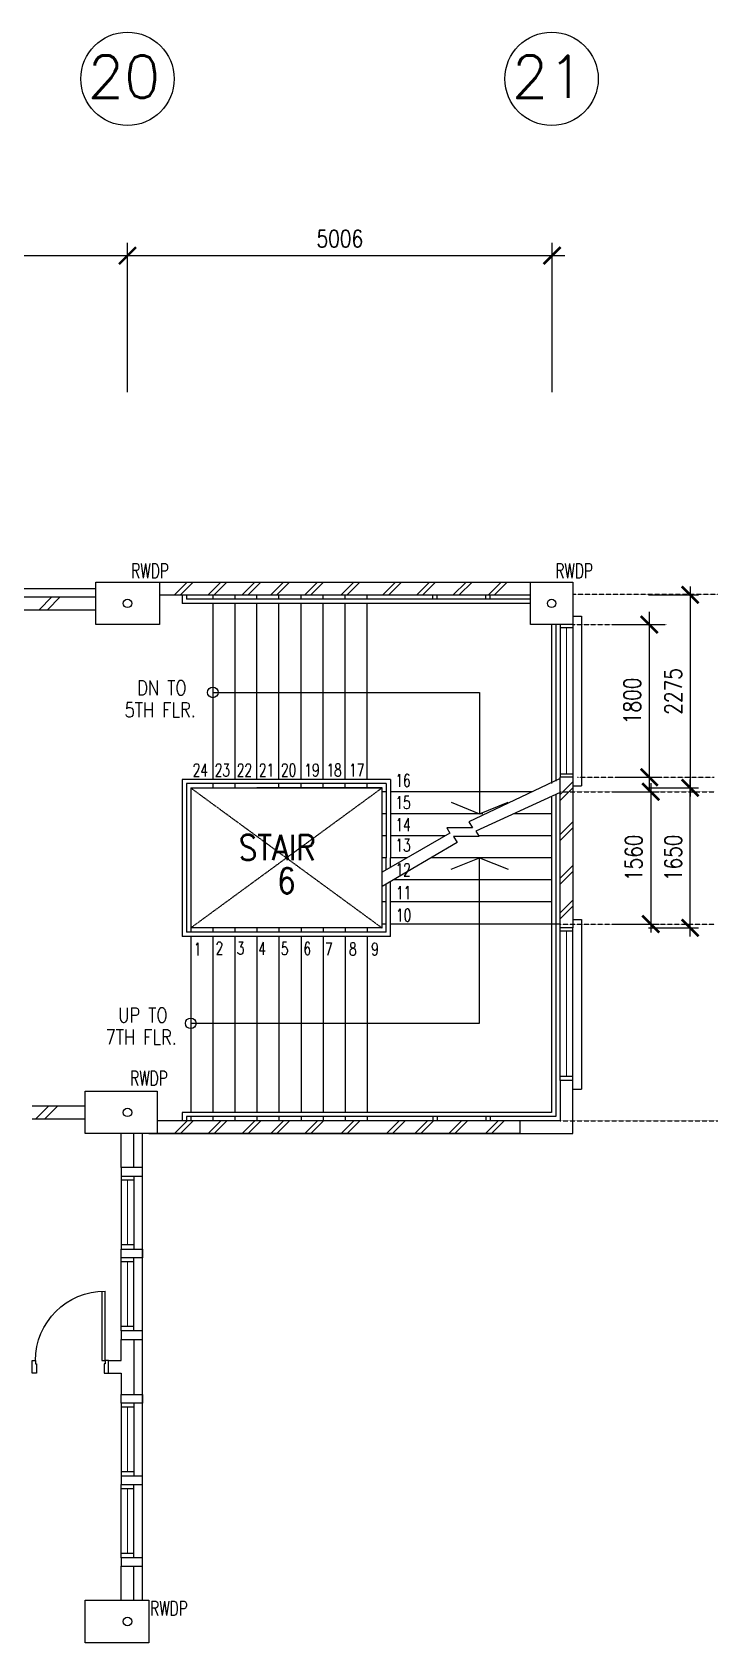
# Model space of a CAD drawing. Extents: x 2687779 to 2997471, y -863049 to -631414.
# Drawn here: x 2781091 to 2789176, y -651813 to -632876 of the extents above; entities that cross this region are included whole.
import ezdxf

# ---------------------------------------------------------------- set-up
doc = ezdxf.new("R2010")
doc.units = 0
doc.header["$LTSCALE"] = 10
doc.header["$MEASUREMENT"] = 0
doc.header["$PDMODE"] = 34
doc.linetypes.add('HIDDEN', pattern=[0.375, 0.25, -0.125])
doc.layers.get('0').update_dxf_attribs({"linetype": 'CONTINUOUS'})
doc.layers.get('DEFPOINTS').update_dxf_attribs({"linetype": 'CONTINUOUS'})
for name, color, linetype in [('COL', 3, 'CONTINUOUS'), ('DIM', 7, 'CONTINUOUS'), ('DR', 7, 'CONTINUOUS'), ('extension', 1, 'CONTINUOUS'), ('GRID-T', 7, 'CONTINUOUS'), ('H', 1, 'CONTINUOUS'), ('hatch', 7, 'CONTINUOUS'), ('rail', 1, 'CONTINUOUS'), ('RWDP', 145, 'CONTINUOUS'), ('stair', 7, 'CONTINUOUS'), ('T50', 3, 'CONTINUOUS'), ('WALL', 2, 'CONTINUOUS'), ('WIN', 5, 'CONTINUOUS')]:
    doc.layers.add(name, color=color, linetype=linetype)
doc.styles.add('ROMANS', font='romans.shx', dxfattribs={"width": 0.8, "height": 100})
doc.styles.get("Standard").update_dxf_attribs({"font": 'ROMANS.SHX'})
doc.dimstyles.new('STANDARD$0', dxfattribs={"dimscale": 0, "dimtxt": 8, "dimasz": 6, "dimexe": 1, "dimexo": 1, "dimgap": 3, "dimtad": 1, "dimdec": 0, "dimlfac": -1, "dimrnd": 1, "dimzin": 0, "dimdsep": 46, "dimtxsty": 'Standard', "dimcen": 0, "dimclrd": 5, "dimclre": 250, "dimadec": 0, "dimazin": 0, "dimtfac": 1, "dimtdec": 4, "dimtofl": 0, "dimtmove": 0, "dimatfit": 3, "dimfxl": 1, "dimtolj": 1, "dimtzin": 0, "dimarcsym": 0})

# ---------------------------------------------------------------- blocks, each defined once
blk = doc.blocks.new('_ARCHTICK')
at = {"color": 0, "linetype": 'ByBlock', "const_width": 0.15}
blk.add_lwpolyline([(-0.5, -0.5), (0.5, 0.5)], dxfattribs=at)
blk = doc.blocks.new('*D395')
at = {"layer": 'DEFPOINTS', "color": 0, "transparency": 16777216}
for p in [(2782216, -635510), (2777216, -637271), (2782216, -637271)]:
    blk.add_point(p, dxfattribs=at)
at = {"layer": 'DIM', "color": 7, "lineweight": -2, "transparency": 16777216}
for p, q in [((2777066, -635510), (2782366, -635510)), ((2777216, -637121), (2777216, -635360)), ((2782216, -637121), (2782216, -635360))]:
    blk.add_line(p, q, dxfattribs=at)
at = {"layer": 'DIM', "color": 7, "lineweight": -2, "transparency": 16777216, "xscale": 200, "yscale": 200, "zscale": 200, "rotation": 180}
blk.add_blockref('_ARCHTICK', (2777216, -635510), dxfattribs=at)
at = {"layer": 'DIM', "color": 7, "lineweight": -2, "transparency": 16777216, "xscale": 200, "yscale": 200, "zscale": 200}
blk.add_blockref('_ARCHTICK', (2782216, -635510), dxfattribs=at)
at = {"layer": 'DIM', "color": 7, "transparency": 16777216, "insert": (2779716, -635310), "char_height": 200, "attachment_point": 5, "style": 'ROMANS'}
blk.add_mtext('\\A1;5000', dxfattribs=at)
blk = doc.blocks.new('*D396')
at = {"layer": 'DEFPOINTS', "color": 0, "transparency": 16777216}
for p in [(2787222, -635510), (2782216, -637271), (2787222, -637271)]:
    blk.add_point(p, dxfattribs=at)
at = {"layer": 'DIM', "color": 7, "lineweight": -2, "transparency": 16777216}
for p, q in [((2782066, -635510), (2787372, -635510)), ((2782216, -637121), (2782216, -635360)), ((2787222, -637121), (2787222, -635360))]:
    blk.add_line(p, q, dxfattribs=at)
at = {"layer": 'DIM', "color": 7, "lineweight": -2, "transparency": 16777216, "xscale": 200, "yscale": 200, "zscale": 200, "rotation": 180}
blk.add_blockref('_ARCHTICK', (2782216, -635510), dxfattribs=at)
at = {"layer": 'DIM', "color": 7, "lineweight": -2, "transparency": 16777216, "xscale": 200, "yscale": 200, "zscale": 200}
blk.add_blockref('_ARCHTICK', (2787222, -635510), dxfattribs=at)
at = {"layer": 'DIM', "color": 7, "transparency": 16777216, "insert": (2784719, -635310), "char_height": 200, "attachment_point": 5, "style": 'ROMANS'}
blk.add_mtext('\\A1;5006', dxfattribs=at)
blk = doc.blocks.new('DR-900-B')
at = {"layer": 'DR'}
for p, q in [((0, 900), (-150, 900)), ((-150, 900), (-150, 860)), ((-150, 860), (-110, 860)), ((-110, 860), (-110, 850)), ((-110, 850), (0, 850)), ((0, 850), (0, 900)), ((-150, 40), (-970, 40)), ((-969, 80), (-150, 80)), ((-150, 80), (-150, 40)), ((-150, 40), (-110, 40)), ((-150, 0), (-150, 40)), ((0, 0), (-150, 0)), ((-110, 50), (0, 50)), ((-110, 40), (-110, 50)), ((0, 50), (0, 0))]:
    blk.add_line(p, q, dxfattribs=at)
blk.add_arc((-150, 40), 820, 90, 180, dxfattribs=at)
blk = doc.blocks.new('*D406')
at = {"layer": 'DEFPOINTS', "color": 0, "transparency": 16777216}
for p in [(2788258, -639508), (2788258, -641783), (2788849, -641783)]:
    blk.add_point(p, dxfattribs=at)
at = {"layer": 'DIM', "color": 7, "lineweight": -2, "transparency": 16777216}
for p, q in [((2788358, -639508), (2788949, -639508)), ((2788849, -639408), (2788849, -641883)), ((2788358, -641783), (2788949, -641783))]:
    blk.add_line(p, q, dxfattribs=at)
at = {"layer": 'DIM', "color": 7, "lineweight": -2, "transparency": 16777216, "xscale": 200, "yscale": 200, "zscale": 200}
for p, rotation in [((2788849, -639508), 90), ((2788849, -641783), 270)]:
    blk.add_blockref('_ARCHTICK', p, dxfattribs=dict(at, rotation=rotation))
at = {"layer": 'DIM', "color": 7, "transparency": 16777216, "insert": (2788649, -640646), "char_height": 200, "attachment_point": 5, "rotation": 90, "style": 'ROMANS'}
blk.add_mtext('\\A1;2275', dxfattribs=at)
blk = doc.blocks.new('*D407')
at = {"layer": 'DEFPOINTS', "color": 0, "transparency": 16777216}
for p in [(2788258, -641783), (2788849, -641783), (2788258, -643433)]:
    blk.add_point(p, dxfattribs=at)
at = {"layer": 'DIM', "color": 7, "lineweight": -2, "transparency": 16777216}
for p, q in [((2788358, -641783), (2788949, -641783)), ((2788849, -643533), (2788849, -641683)), ((2788358, -643433), (2788949, -643433))]:
    blk.add_line(p, q, dxfattribs=at)
at = {"layer": 'DIM', "color": 7, "lineweight": -2, "transparency": 16777216, "xscale": 200, "yscale": 200, "zscale": 200}
for p, rotation in [((2788849, -641783), 90), ((2788849, -643433), 270)]:
    blk.add_blockref('_ARCHTICK', p, dxfattribs=dict(at, rotation=rotation))
at = {"layer": 'DIM', "color": 7, "transparency": 16777216, "insert": (2788649, -642608), "char_height": 200, "attachment_point": 5, "rotation": 90, "style": 'ROMANS'}
blk.add_mtext('\\A1;1650', dxfattribs=at)
blk = doc.blocks.new('*D408')
at = {"color": 7, "lineweight": -2, "transparency": 16777216}
for p, q in [((2788384, -641728), (2788384, -643488)), ((2787958, -641828), (2788484, -641828)), ((2787958, -643388), (2788484, -643388))]:
    blk.add_line(p, q, dxfattribs=at)
at = {"layer": 'DEFPOINTS', "color": 0, "transparency": 16777216}
for p in [(2787858, -641828), (2787858, -643388), (2788384, -643388)]:
    blk.add_point(p, dxfattribs=at)
at = {"color": 7, "lineweight": -2, "transparency": 16777216, "xscale": 200, "yscale": 200, "zscale": 200}
for p, rotation in [((2788384, -641828), 90), ((2788384, -643388), 270)]:
    blk.add_blockref('_ARCHTICK', p, dxfattribs=dict(at, rotation=rotation))
at = {"color": 7, "transparency": 16777216, "insert": (2788184, -642608), "char_height": 200, "attachment_point": 5, "rotation": 90, "style": 'ROMANS'}
blk.add_mtext('\\A1;1560', dxfattribs=at)
blk = doc.blocks.new('*D409')
at = {"layer": 'DEFPOINTS', "color": 0, "linetype": 'Continuous', "transparency": 16777216}
for p in [(2787832, -639858), (2787832, -641658), (2788366, -641658)]:
    blk.add_point(p, dxfattribs=at)
at = {"layer": 'hatch', "color": 7, "linetype": 'Continuous', "lineweight": -2, "transparency": 16777216}
for p, q in [((2788366, -639708), (2788366, -641808)), ((2787982, -639858), (2788516, -639858)), ((2787982, -641658), (2788516, -641658))]:
    blk.add_line(p, q, dxfattribs=at)
at = {"layer": 'hatch', "color": 7, "linetype": 'Continuous', "lineweight": -2, "transparency": 16777216, "xscale": 200, "yscale": 200, "zscale": 200}
for p, rotation in [((2788366, -639858), 90), ((2788366, -641658), 270)]:
    blk.add_blockref('_ARCHTICK', p, dxfattribs=dict(at, rotation=rotation))
at = {"layer": 'hatch', "color": 7, "linetype": 'Continuous', "transparency": 16777216, "insert": (2788166, -640758), "char_height": 200, "attachment_point": 5, "rotation": 90, "style": 'ROMANS'}
blk.add_mtext('\\A1;1800', dxfattribs=at)

msp = doc.modelspace()

# ---------------------------------------------------------------- linework, layer by layer
at = {"color": 9}
for p, q in [((2777466.3, -639433.2), (2781841.3, -639433.2)), ((2782391.3, -651358.2), (2782391.3, -645858.2))]:
    msp.add_line(p, q, dxfattribs=at)
for p, q in [((2786366.8, -640657.8), (2786366.8, -642088.2)), ((2786366.8, -644558.2), (2786366.8, -642608.2))]:
    msp.add_line(p, q)
at = {"layer": 'COL'}
for points in [[(2781841.3, -639358.2), (2782591.3, -639358.2), (2782591.3, -639858.2), (2781841.3, -639858.2)], [(2781841.3, -639358.2), (2782591.3, -639358.2), (2782591.3, -639858.2), (2781841.3, -639858.2)], [(2786966.3, -639358.2), (2787466.3, -639358.2), (2787466.3, -639858.2), (2786966.3, -639858.2)], [(2781716.3, -645358.2), (2782566.3, -645358.2), (2782566.3, -645858.2), (2781716.3, -645858.2)], [(2781716.3, -645358.2), (2782566.3, -645358.2), (2782566.3, -645858.2), (2781716.3, -645858.2)], [(2781716.3, -651358.2), (2782466.3, -651358.2), (2782466.3, -651858.2), (2781716.3, -651858.2)]]:
    msp.add_lwpolyline(points, close=True, dxfattribs=at)
msp.add_lwpolyline([(2787316.3, -645233.2), (2787316.3, -645708.2), (2786841.3, -645708.2), (2786841.3, -645858.2), (2787466.3, -645858.2), (2787466.3, -645233.2), (2787316.3, -645233.2)], dxfattribs=at)
at = {"layer": 'extension'}
msp.add_line((2782466.3, -645858.2), (2787466.3, -645858.2), dxfattribs=at)
at = {"layer": 'GRID-T', "color": 7}
for centre in [(2782215.6, -633425.7), (2787215.6, -633425.7)]:
    msp.add_circle(centre, 550, dxfattribs=at)
at = {"layer": 'H'}
for p, q in [((2782919.8, -639358.2), (2782769.8, -639508.2)), ((2782990.6, -639358.2), (2782840.6, -639508.2)), ((2783317.8, -639358.2), (2783167.8, -639508.2)), ((2783388.6, -639358.2), (2783238.6, -639508.2)), ((2783718.7, -639358.2), (2783568.7, -639508.2)), ((2783789.4, -639358.2), (2783639.4, -639508.2)), ((2784053.8, -639358.2), (2783903.8, -639508.2)), ((2784124.6, -639358.2), (2783974.6, -639508.2)), ((2784454.7, -639358.2), (2784304.7, -639508.2)), ((2784525.4, -639358.2), (2784375.4, -639508.2)), ((2784885.7, -639358.2), (2784735.7, -639508.2)), ((2784956.4, -639358.2), (2784806.4, -639508.2)), ((2785374.8, -639358.2), (2785224.8, -639508.2)), ((2785445.6, -639358.2), (2785295.6, -639508.2)), ((2785775.7, -639358.2), (2785625.7, -639508.2)), ((2785846.4, -639358.2), (2785696.4, -639508.2)), ((2786206.7, -639358.2), (2786056.7, -639508.2)), ((2786277.4, -639358.2), (2786127.4, -639508.2)), ((2786620.7, -639358.2), (2786470.7, -639508.2)), ((2786691.4, -639358.2), (2786541.4, -639508.2)), ((2787466.3, -641712.5), (2787316.3, -641862.5)), ((2787466.3, -641783.2), (2787316.3, -641933.2)), ((2787466.3, -642181.5), (2787316.3, -642331.5)), ((2787466.3, -642252.2), (2787316.3, -642402.2)), ((2787466.3, -642696.5), (2787316.3, -642846.5)), ((2787466.3, -642767.2), (2787316.3, -642917.2)), ((2787466.3, -643107.5), (2787316.3, -643257.5)), ((2787466.3, -643178.2), (2787316.3, -643328.2)), ((2782919.8, -645708.2), (2782769.8, -645858.2)), ((2782990.6, -645708.2), (2782840.6, -645858.2)), ((2783317.8, -645708.2), (2783167.8, -645858.2)), ((2783388.6, -645708.2), (2783238.6, -645858.2)), ((2783718.7, -645708.2), (2783568.7, -645858.2)), ((2783789.4, -645708.2), (2783639.4, -645858.2)), ((2784053.8, -645708.2), (2783903.8, -645858.2)), ((2784124.6, -645708.2), (2783974.6, -645858.2)), ((2784454.7, -645708.2), (2784304.7, -645858.2)), ((2784525.4, -645708.2), (2784375.4, -645858.2)), ((2784885.7, -645708.2), (2784735.7, -645858.2)), ((2784956.4, -645708.2), (2784806.4, -645858.2)), ((2785418.3, -645708.2), (2785268.3, -645858.2)), ((2785489, -645708.2), (2785339, -645858.2)), ((2785753.4, -645708.2), (2785603.4, -645858.2)), ((2785824.2, -645708.2), (2785674.2, -645858.2)), ((2786154.3, -645708.2), (2786004.3, -645858.2)), ((2786225, -645708.2), (2786075, -645858.2)), ((2786585.3, -645708.2), (2786435.3, -645858.2)), ((2786656, -645708.2), (2786506, -645858.2))]:
    msp.add_line(p, q, dxfattribs=at)
at = {"layer": 'hatch', "color": 1}
for p, q in [((2781174, -639683.2), (2781324, -639533.2)), ((2781271, -639683.2), (2781421, -639533.2)), ((2781134.4, -645683.2), (2781284.4, -645533.2)), ((2781240.4, -645683.2), (2781390.4, -645533.2))]:
    msp.add_line(p, q, dxfattribs=at)
at = {"layer": 'rail', "color": 203}
for p, q in [((2782861.3, -639508.2), (2782861.3, -639608.2)), ((2782911.3, -639508.2), (2782911.3, -639558.2)), ((2785816.3, -639558.2), (2785816.3, -639508.2)), ((2785866.3, -639558.2), (2785866.3, -639508.2)), ((2786441.3, -639558.2), (2786441.3, -639508.2)), ((2786491.3, -639558.2), (2786491.3, -639508.2)), ((2786966.3, -639608.2), (2782861.3, -639608.2)), ((2786966.3, -639558.2), (2782911.3, -639558.2)), ((2787216.3, -639858.2), (2787216.3, -641730.7)), ((2787216.3, -639858.2), (2787216.3, -641730.7)), ((2787266.3, -639858.2), (2787266.3, -641702.5)), ((2787266.3, -639858.2), (2787266.3, -641702.5)), ((2785316.3, -641683.2), (2782861.3, -641683.2)), ((2782861.3, -641683.2), (2782861.3, -643533.2)), ((2785266.3, -641733.2), (2782911.3, -641733.2)), ((2782911.3, -641733.2), (2782911.3, -643483.2)), ((2785266.3, -641733.2), (2785266.3, -642608.2)), ((2785316.3, -641683.2), (2785316.3, -642608.2)), ((2787216.3, -641891.9), (2787216.3, -645608.2)), ((2787266.3, -641863.8), (2787266.3, -645658.2)), ((2785266.3, -642748.3), (2785266.3, -642608.2)), ((2785316.3, -642719.4), (2785316.3, -642608.2)), ((2785266.3, -643483.2), (2785266.3, -642918.1)), ((2785316.3, -643533.2), (2785316.3, -642888.8)), ((2785266.3, -643483.2), (2782911.3, -643483.2)), ((2785316.3, -643533.2), (2782861.3, -643533.2)), ((2787216.3, -645608.2), (2782861.3, -645608.2)), ((2782861.3, -645608.2), (2782861.3, -645708.2)), ((2787266.3, -645658.2), (2782911.3, -645658.2)), ((2782911.3, -645658.2), (2782911.3, -645708.2)), ((2785816.3, -645658.2), (2785816.3, -645708.2)), ((2785866.3, -645658.2), (2785866.3, -645708.2)), ((2786441.3, -645658.2), (2786441.3, -645708.2)), ((2786491.3, -645658.2), (2786491.3, -645708.2))]:
    msp.add_line(p, q, dxfattribs=at)
at = {"layer": 'RWDP', "color": 142, "linetype": 'Continuous'}
for centre in [(2782216.3, -639608.2), (2787216.3, -639608.2), (2782216.3, -645608.2), (2782216.3, -651608.2)]:
    msp.add_circle(centre, 50, dxfattribs=at)
at = {"layer": 'stair'}
for p, q in [((2783221.3, -639508.2), (2783221.3, -639558.2)), ((2783481.3, -639508.2), (2783481.3, -639558.2)), ((2783741.3, -639558.2), (2783741.3, -639508.2)), ((2784001.3, -639558.2), (2784001.3, -639508.2)), ((2784261.3, -639558.2), (2784261.3, -639508.2)), ((2784521.3, -639558.2), (2784521.3, -639508.2)), ((2784781.3, -639558.2), (2784781.3, -639508.2)), ((2785041.3, -639558.2), (2785041.3, -639508.2)), ((2783221.3, -639608.2), (2783221.3, -641683.2)), ((2783481.3, -639608.2), (2783481.3, -641683.2)), ((2783741.3, -641683.2), (2783741.3, -639608.2)), ((2784001.3, -641683.2), (2784001.3, -639608.2)), ((2784261.3, -641683.2), (2784261.3, -639608.2)), ((2784521.3, -641683.2), (2784521.3, -639608.2)), ((2784781.3, -641683.2), (2784781.3, -639608.2)), ((2785041.3, -641683.2), (2785041.3, -639608.2)), ((2783221.3, -640657.8), (2786366.8, -640657.8)), ((2782961.3, -641783.2), (2785216.3, -641783.2)), ((2782961.3, -641783.2), (2782961.3, -643483.2)), ((2783221.3, -641733.2), (2783221.3, -641783.2)), ((2783481.3, -641733.2), (2783481.3, -641783.2)), ((2785216.3, -641783.2), (2783741.3, -641783.2)), ((2784001.3, -641783.2), (2784001.3, -641733.2)), ((2784261.3, -641783.2), (2784261.3, -641733.2)), ((2784521.3, -641783.2), (2784521.3, -641733.2)), ((2784781.3, -641783.2), (2784781.3, -641733.2)), ((2785041.3, -641783.2), (2785041.3, -641733.2)), ((2785216.3, -643433.2), (2785216.3, -641783.2)), ((2785266.3, -641828.2), (2785215.3, -641828.2)), ((2786989.9, -641828.2), (2785316.3, -641828.2)), ((2785266.3, -642088.2), (2785215.3, -642088.2)), ((2786405.7, -642088.2), (2785316.3, -642088.2)), ((2787216.3, -642088.2), (2786770.8, -642088.2)), ((2785266.3, -642348.2), (2785215.3, -642348.2)), ((2785958.9, -642348.2), (2785316.3, -642348.2)), ((2787216.3, -642348.2), (2786356, -642348.2)), ((2785266.3, -642608.2), (2785215.3, -642608.2)), ((2785508.8, -642608.2), (2785316.3, -642608.2)), ((2785508.8, -642608.2), (2785316.3, -642608.2)), ((2787216.3, -642608.2), (2785794.4, -642608.2)), ((2787216.3, -642868.2), (2785351.4, -642868.2)), ((2785266.3, -643128.2), (2785215.3, -643128.2)), ((2787216.3, -643128.2), (2785316.3, -643128.2)), ((2785041.3, -643433.2), (2782961.3, -643433.2)), ((2783221.3, -643433.2), (2783221.3, -643483.2)), ((2783481.3, -643433.2), (2783481.3, -643483.2)), ((2785216.3, -643433.2), (2783481.3, -643433.2)), ((2783741.3, -643433.2), (2783741.3, -643483.2)), ((2784001.3, -643433.2), (2784001.3, -643483.2)), ((2784261.3, -643433.2), (2784261.3, -643483.2)), ((2784521.3, -643433.2), (2784521.3, -643483.2)), ((2784781.3, -643433.2), (2784781.3, -643483.2)), ((2785041.3, -643433.2), (2785041.3, -643483.2)), ((2785266.3, -643388.2), (2785215.3, -643388.2)), ((2787315.3, -643388.2), (2785316.3, -643388.2)), ((2782961.3, -643533.2), (2782961.3, -645608.2)), ((2783221.3, -643533.2), (2783221.3, -645608.2)), ((2783481.3, -643533.2), (2783481.3, -645608.2)), ((2783741.3, -643533.2), (2783741.3, -645608.2)), ((2784001.3, -643533.2), (2784001.3, -645608.2)), ((2784261.3, -643533.2), (2784261.3, -645608.2)), ((2784521.3, -643533.2), (2784521.3, -645608.2)), ((2784781.3, -643533.2), (2784781.3, -645608.2)), ((2785041.3, -643533.2), (2785041.3, -645608.2)), ((2782961.3, -644558.2), (2786366.8, -644558.2)), ((2782961.3, -645658.2), (2782961.3, -645708.2)), ((2783221.3, -645658.2), (2783221.3, -645708.2)), ((2783481.3, -645658.2), (2783481.3, -645708.2)), ((2783741.3, -645658.2), (2783741.3, -645708.2)), ((2784001.3, -645658.2), (2784001.3, -645708.2)), ((2784261.3, -645658.2), (2784261.3, -645708.2)), ((2784521.3, -645658.2), (2784521.3, -645708.2)), ((2784781.3, -645658.2), (2784781.3, -645708.2)), ((2785041.3, -645658.2), (2785041.3, -645708.2))]:
    msp.add_line(p, q, dxfattribs=at)
at = {"layer": 'stair', "color": 5, "linetype": 'HIDDEN'}
for p, q in [((2789175.7, -639503.2), (2787466.3, -639503.2)), ((2782961.3, -643433.2), (2785216.3, -641783.2)), ((2782961.3, -641783.2), (2785216.3, -643433.2)), ((2787520.6, -641658.2), (2789133.8, -641658.2)), ((2787316.3, -645708.2), (2789175.8, -645708.2))]:
    msp.add_line(p, q, dxfattribs=at)
at = {"layer": 'stair', "color": 6, "linetype": 'Continuous'}
for p, q in [((2787466.3, -639758.2), (2787566.3, -639758.2)), ((2787566.3, -639758.2), (2787566.3, -641758.2)), ((2787466.3, -641758.2), (2787566.3, -641758.2)), ((2787466.3, -643333.2), (2787566.3, -643333.2)), ((2787566.3, -643333.2), (2787566.3, -645333.2)), ((2787466.3, -645333.2), (2787566.3, -645333.2))]:
    msp.add_line(p, q, dxfattribs=at)
at = {"layer": 'stair', "color": 251, "linetype": 'HIDDEN'}
for p, q in [((2787466.3, -639858.2), (2788574.5, -639858.2)), ((2787316.3, -641828.2), (2789133.8, -641828.2)), ((2787316.3, -643388.2), (2789133.8, -643388.2))]:
    msp.add_line(p, q, dxfattribs=at)
at = {"layer": 'stair', "linetype": 'HIDDEN'}
msp.add_line((2784481.3, -643433.2), (2783921.3, -643433.2), dxfattribs=at)
at = {"layer": 'stair'}
for points in [[(2787316.3, -641674.4), (2786238.7, -642182.1), (2786281.4, -642253.5), (2785978.5, -642253.5), (2786015.5, -642315.5), (2785216.3, -642777.2)], [(2787316.3, -641835.7), (2786324.2, -642294.9), (2786361.2, -642356.9), (2786058.3, -642356.9)], [(2786058.3, -642356.9), (2786101, -642428.3), (2785216.3, -642947.4)]]:
    msp.add_lwpolyline(points, dxfattribs=at)
at = {"layer": 'stair', "color": 4, "linetype": 'Continuous'}
for points in [[(2786029.7, -641953.4), (2786366.8, -642088.2), (2786703.8, -641953.4)], [(2786029.7, -642742.9), (2786366.8, -642608.2), (2786703.8, -642742.9)]]:
    msp.add_lwpolyline(points, dxfattribs=at)
at = {"layer": 'stair', "color": 2, "linetype": 'Continuous'}
for centre in [(2783221.3, -640657.8), (2782961.3, -644558.2)]:
    msp.add_circle(centre, 62.5, dxfattribs=at)
at = {"layer": 'WALL'}
for p, q in [((2782591.3, -639358.2), (2786966.3, -639358.2)), ((2782591.3, -639508.2), (2786966.3, -639508.2)), ((2787466.3, -641658.2), (2787316.3, -641658.2)), ((2787316.3, -643433.2), (2787316.3, -641658.2)), ((2787466.3, -641658.2), (2787466.3, -643433.2)), ((2787466.3, -643433.2), (2787316.3, -643433.2)), ((2781716.3, -645533.2), (2781091.3, -645533.2)), ((2781091.3, -645683.2), (2781716.3, -645683.2)), ((2786841.3, -645708.2), (2782566.3, -645708.2)), ((2782141.3, -646258.2), (2782141.3, -645858.2)), ((2782291.3, -646258.2), (2782291.3, -645858.2)), ((2786841.3, -645858.2), (2782566.3, -645858.2)), ((2782141.3, -648533.2), (2782141.3, -648283.2)), ((2782291.3, -648283.2), (2782291.3, -648933.2)), ((2782141.3, -648683.2), (2782141.3, -648933.2)), ((2782141.3, -651358.2), (2782141.3, -650958.2)), ((2782291.3, -651358.2), (2782291.3, -650958.2))]:
    msp.add_line(p, q, dxfattribs=at)
for points in [[(2782391.3, -646258.2), (2782141.3, -646258.2), (2782141.3, -646358.2), (2782391.3, -646358.2)], [(2782391.3, -647320.7), (2782141.3, -647320.7), (2782141.3, -647220.7), (2782391.3, -647220.7)], [(2782391.3, -648183.2), (2782141.3, -648183.2), (2782141.3, -648283.2), (2782391.3, -648283.2)], [(2782391.3, -649033.2), (2782141.3, -649033.2), (2782141.3, -648933.2), (2782391.3, -648933.2)], [(2782391.3, -649895.7), (2782141.3, -649895.7), (2782141.3, -649995.7), (2782391.3, -649995.7)], [(2782391.3, -650858.2), (2782141.3, -650858.2), (2782141.3, -650958.2), (2782391.3, -650958.2)]]:
    msp.add_lwpolyline(points, close=True, dxfattribs=at)
for points in [[(2781991.3, -648533.2), (2782141.3, -648533.2)], [(2781991.3, -648683.2), (2782141.3, -648683.2)]]:
    msp.add_lwpolyline(points, dxfattribs=at)
at = {"layer": 'WIN'}
for p, q in [((2778066.3, -639533.2), (2781841.3, -639533.2)), ((2778066.3, -639683.2), (2781841.3, -639683.2)), ((2787316.3, -639858.2), (2787316.3, -641658.2)), ((2787466.3, -639896.2), (2787316.3, -639896.2)), ((2787466.3, -639858.2), (2787466.3, -641658.2)), ((2787466.3, -641620.2), (2787316.3, -641620.2)), ((2787316.3, -645233.2), (2787316.3, -643433.2)), ((2787466.3, -643471.2), (2787316.3, -643471.2)), ((2787466.3, -645233.2), (2787466.3, -643433.2)), ((2787466.3, -645186.3), (2787316.3, -645186.3)), ((2782141.3, -646358.2), (2782141.3, -647220.7)), ((2782291.3, -646408.2), (2782141.3, -646408.2)), ((2782291.3, -646358.2), (2782291.3, -647220.7)), ((2782291.3, -647170.7), (2782141.3, -647170.7)), ((2782141.3, -648183.2), (2782141.3, -647320.7)), ((2782291.3, -647370.7), (2782141.3, -647370.7)), ((2782291.3, -648183.2), (2782291.3, -647320.7)), ((2782291.3, -648133.2), (2782141.3, -648133.2)), ((2782141.3, -649033.2), (2782141.3, -649895.7)), ((2782291.3, -649083.2), (2782141.3, -649083.2)), ((2782291.3, -649033.2), (2782291.3, -649895.7)), ((2782291.3, -649845.7), (2782141.3, -649845.7)), ((2782141.3, -650858.2), (2782141.3, -649995.7)), ((2782291.3, -650045.7), (2782141.3, -650045.7)), ((2782291.3, -650858.2), (2782291.3, -649995.7)), ((2782291.3, -650808.2), (2782141.3, -650808.2))]:
    msp.add_line(p, q, dxfattribs=at)
at = {"layer": 'WIN', "const_width": 10, "flags": 128}
for points in [[(2787391.3, -639896.2), (2787391.3, -641620.2)], [(2787391.3, -645186.3), (2787391.3, -643471.2)], [(2782216.3, -647170.7), (2782216.3, -646408.2)], [(2782216.3, -647370.7), (2782216.3, -648133.2)], [(2782216.3, -649845.7), (2782216.3, -649083.2)], [(2782216.3, -650045.7), (2782216.3, -650808.2)]]:
    msp.add_lwpolyline(points, dxfattribs=at)

# ---------------------------------------------------------------- block references
at = {"layer": 'WALL', "linetype": 'Continuous', "xscale": -1, "rotation": 90}
msp.add_blockref('DR-900-B', (2781991.3, -648683.2), dxfattribs=at)

# ---------------------------------------------------------------- texts
at = {"layer": 'GRID-T', "color": 3, "style": 'ROMANS'}
for s, p in [('20', (2781746, -633651.4)), ('21', (2786746, -633651.4))]:
    msp.add_text(s, height=500, dxfattribs=at).set_placement(p)
at = {"layer": 'RWDP', "color": 142, "style": 'ROMANS', "width": 0.7}
for p in [(2782259.2, -639309.8), (2787259.2, -639309.8), (2782246.8, -645290), (2782481.8, -651539)]:
    msp.add_text('RWDP', height=170, dxfattribs=at).set_placement(p)
at = {"layer": 'stair', "color": 7, "linetype": 'Continuous', "style": 'ROMANS'}
for s, height, width, p in [('DN TO', 175, 0.8, (2782330, -640692.2)), ('5TH FLR.', 175, 0.8, (2782181, -640950.6)), ('24', 150, 0.7, (2782984.7, -641648.1)), ('23', 150, 0.7, (2783244.7, -641648.1)), ('22', 150, 0.7, (2783504.7, -641648.1)), ('21', 150, 0.7, (2783764.7, -641648.1)), ('20', 150, 0.7, (2784024.7, -641648.1)), ('19', 150, 0.7, (2784300.7, -641648.1)), ('18', 150, 0.7, (2784561.7, -641648.1)), ('17', 150, 0.7, (2784827.7, -641648.1)), ('16', 150, 0.7, (2785374.4, -641771.4)), ('15', 150, 0.7, (2785374.4, -642031.4)), ('14', 150, 0.7, (2785374.4, -642291.4)), ('13', 150, 0.7, (2785374.4, -642533.4)), ('12', 150, 0.7, (2785375.4, -642823.1)), ('11', 150, 0.7, (2785380.7, -643093.1)), ('10', 150, 0.7, (2785380.7, -643358.1)), ('1', 150, 0.7, (2782996.7, -643758.2)), ('2', 150, 0.7, (2783254.3, -643747.7)), ('3', 150, 0.7, (2783503.8, -643747.7)), ('4', 150, 0.7, (2783757.4, -643752.9)), ('5', 150, 0.7, (2784023.8, -643752.9)), ('6', 150, 0.7, (2784290.3, -643752.9)), ('7', 150, 0.7, (2784543.8, -643758.2)), ('8', 150, 0.7, (2784828.1, -643758.2)), ('9', 150, 0.7, (2785088.1, -643758.2)), ('UP TO', 175, 0.8, (2782106, -644549.2)), ('7TH FLR.', 175, 0.8, (2781957, -644807.6))]:
    msp.add_text(s, height=height, dxfattribs=dict(at, width=width)).set_placement(p)
at = {"layer": 'T50', "color": 2, "style": 'ROMANS', "width": 0.85}
for s, p in [('STAIR', (2783525.9, -642636.5)), ('6', (2783980.4, -643027.7))]:
    msp.add_text(s, height=300, dxfattribs=at).set_placement(p)

# ---------------------------------------------------------------- dimensions: what is measured, and where the dimension line sits
dim = msp.add_aligned_dim(p1=(2787858.5, -641828.2), p2=(2787858.5, -643388.2), distance=525.3, dimstyle='STANDARD$0', override={"dimscale": 100, "dimtxt": 2, "dimasz": 2, "dimgap": 1, "dimtxsty": 'ROMANS', "dimblk": 'ARCHTICK', "dimdle": 1, "dimclrd": 7, "dimclre": 7, "dimclrt": 7, "dimtdec": 0, "dimtmove": 2})
dim.commit()
dim.dimension.update_dxf_attribs({"geometry": '*D408', "text_midpoint": (2788183.8, -642608.2)})
at = {"layer": 'DIM'}
for p1, p2, picture, middle in [((2777216.3, -637270.9), (2782216.3, -637270.9), '*D395', (2779716.3, -635309.9)), ((2782216.3, -637270.9), (2787222.4, -637270.9), '*D396', (2784719.4, -635309.9))]:
    dim = msp.add_aligned_dim(p1=p1, p2=p2, distance=1761, dimstyle='STANDARD$0', override={"dimscale": 100, "dimtxt": 2, "dimasz": 2, "dimexe": 1.5, "dimexo": 1.5, "dimgap": 1, "dimtxsty": 'ROMANS', "dimblk": 'ARCHTICK', "dimdle": 1.5, "dimclrd": 7, "dimclre": 7, "dimclrt": 7, "dimtdec": 0, "dimtmove": 2}, dxfattribs=at)
    dim.commit()
    dim.dimension.update_dxf_attribs({"geometry": picture, "text_midpoint": middle})
for p1, angle, picture, middle in [((2788257.5, -639508.2), 90, '*D406', (2788648.5, -640645.7)), ((2788257.5, -643433.2), 270, '*D407', (2788648.5, -642608.2))]:
    dim = msp.add_linear_dim(base=(2788848.5, -641783.2), p1=p1, p2=(2788257.5, -641783.2), angle=angle, dimstyle='STANDARD$0', override={"dimscale": 100, "dimtxt": 2, "dimasz": 2, "dimgap": 1, "dimtxsty": 'ROMANS', "dimblk": 'ARCHTICK', "dimdle": 1, "dimclrd": 7, "dimclre": 7, "dimclrt": 7, "dimtdec": 0, "dimtmove": 2}, dxfattribs=at)
    dim.commit()
    dim.dimension.update_dxf_attribs({"geometry": picture, "text_midpoint": middle})
at = {"layer": 'hatch', "linetype": 'Continuous'}
dim = msp.add_linear_dim(base=(2788366.4, -641658.2), p1=(2787832.4, -639858.2), p2=(2787832.4, -641658.2), angle=90, dimstyle='STANDARD$0', override={"dimscale": 100, "dimtxt": 2, "dimasz": 2, "dimexe": 1.5, "dimexo": 1.5, "dimgap": 1, "dimtxsty": 'ROMANS', "dimblk": 'ARCHTICK', "dimdle": 1.5, "dimclrd": 7, "dimclre": 7, "dimclrt": 7, "dimtdec": 0, "dimtmove": 2}, dxfattribs=at)
dim.commit()
dim.dimension.update_dxf_attribs({"geometry": '*D409', "text_midpoint": (2788166.4, -640758.2)})

doc.saveas('drawing.dxf')
